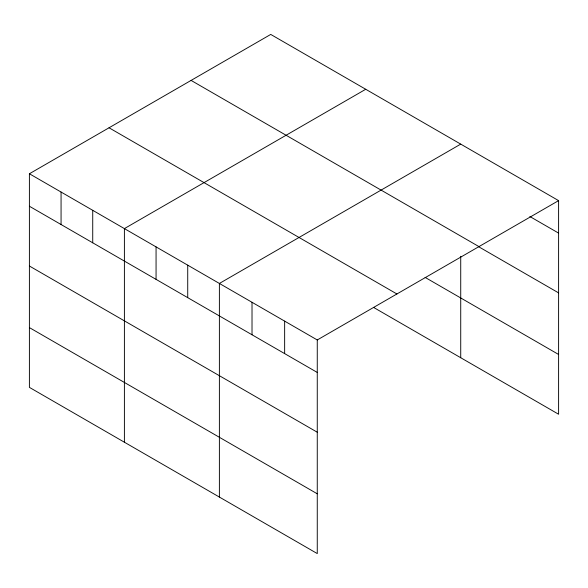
<?xml version="1.0" encoding="UTF-8"?>
<svg xmlns="http://www.w3.org/2000/svg" width="588" height="588" viewBox="0 0 588 588"><rect width="100%" height="100%" fill="white"/><g stroke="black" fill="none" stroke-linecap="round" stroke-linejoin="round"><path stroke-width="0.88" d="M29.4 173.761L317.263 339.96L317.263 553.573L29.4 387.374L29.4 173.761L270.737 34.427L558.6 200.626L558.6 414.239L373.645 307.458M365.729 89.273L124.399 228.607L124.399 442.22M460.727 144.119L219.39 283.453L219.39 497.066M317.263 339.96L558.6 200.626M529.861 216.516L558.6 233.105M191.093 80.409L478.963 246.607M478.588 246.688L558.6 292.883M425.102 277.389L558.6 354.468M109.037 127.78L396.907 293.978M29.4 206.241L317.263 372.439M29.4 266.019L317.263 432.217M29.4 327.604L317.263 493.802M460.727 256.294L460.727 357.732M284.643 321.121L284.643 353.601M252.017 302.283L252.017 334.77M187.726 265.166L187.726 297.653M156.063 246.886L156.063 279.366M92.728 210.32L92.728 242.807M61.064 192.041L61.064 224.52"/></g></svg>
